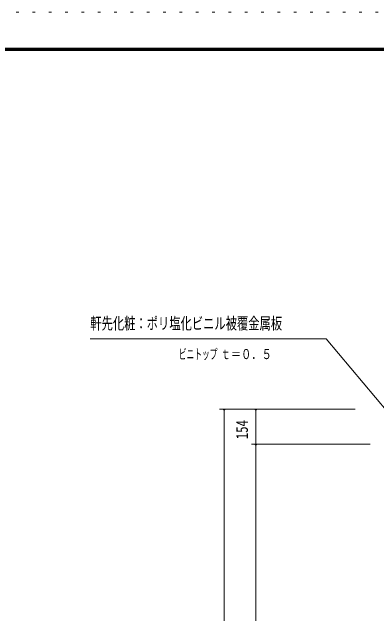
# Model space of a CAD drawing. Units: millimetres, scale not verified. Extents: x -25778 to 25782, y -10500 to 10500.
# Drawn here: x 12208 to 16228, y 3863 to 10500 of the extents above; entities that cross this region are included whole.
import ezdxf
from ezdxf.enums import TextEntityAlignment as Align

# ---------------------------------------------------------------- set-up
doc = ezdxf.new("R2010")
doc.units = ezdxf.units.MM
doc.header["$LTSCALE"] = 60
doc.linetypes.add('USER4', pattern=[3, 0.5, -2.5])
for name, color, linetype, lineweight in [('0-A_2-5DIM', 3, 'Continuous', 18), ('0-C_F-F', 5, 'Continuous', 18), ('0-D_F-E_J_ADD', 5, 'USER4', 18)]:
    doc.layers.add(name, color=color, linetype=linetype, lineweight=lineweight)
doc.styles.add('ＭＳ ゴシック', font='')
doc.styles.get('ＭＳ ゴシック').set_extended_font_data('MS Gothic')

msp = doc.modelspace()

# ---------------------------------------------------------------- linework, layer by layer
at = {"layer": '0-A_2-5DIM'}
for p, q in [((14495.19, 6119.93), (15990.12, 6119.93)), ((14555.19, 6119.93), (14535.19, 6119.93)), ((14545.19, 6119.93), (14545.19, -950.06)), ((14905.18, 6119.93), (14885.18, 6119.93)), ((14895.18, -530.06), (14895.18, 6119.93)), ((16152.72, 5734.93), (14845.19, 5734.93)), ((14905.18, 5734.93), (14885.18, 5734.93))]:
    msp.add_line(p, q, dxfattribs=at)
msp.add_lwpolyline([(13070.2, 6894.93), (15670.2, 6894.93), (16347.34, 6089.62)], dxfattribs=at)
for centre in [(14545.19, 6119.93), (14895.18, 6119.93), (14895.18, 5734.93)]:
    msp.add_arc(centre, 10, 180, 0, dxfattribs=at)
at = {"layer": '0-C_F-F'}
for points in [[(-3418.39, 10100), (-3418.39, -10000), (25281.61, -10000), (25281.61, 10100)], [(-3415.89, 10097.5), (25279.11, 10097.5), (25279.11, -9997.5), (-3415.89, -9997.5)], [(-3413.39, 10095), (-3413.39, -9995), (25276.61, -9995), (25276.61, 10095)], [(-3410.89, 10092.5), (25274.11, 10092.5), (25274.11, -9992.5), (-3410.89, -9992.5)], [(-3408.39, 10090), (25271.61, 10090), (25271.61, -9990), (-3408.39, -9990)], [(-3405.89, 10087.5), (25269.11, 10087.5), (25269.11, -9987.5), (-3405.89, -9987.5)], [(-3403.39, 10085), (25266.61, 10085), (25266.61, -9985), (-3403.39, -9985)], [(-3400.89, 10082.5), (-3400.89, -9982.5), (25264.11, -9982.5), (25264.11, 10082.5)], [(-3398.39, 10080), (-3398.39, -9980), (25261.61, -9980), (25261.61, 10080)], [(-3395.89, 10077.5), (-3395.89, -9977.5), (25259.11, -9977.5), (25259.11, 10077.5)], [(-3393.39, 10075), (25256.61, 10075), (25256.61, -9975), (-3393.39, -9975)]]:
    msp.add_lwpolyline(points, close=True, dxfattribs=at)
at = {"layer": '0-D_F-E_J_ADD'}
msp.add_lwpolyline([(-3918.39, 10500), (-3918.39, -10500), (25781.61, -10500), (25781.61, 10500)], close=True, dxfattribs=at)

# ---------------------------------------------------------------- texts
at = {"layer": '0-A_2-5DIM', "color": 7, "style": 'ＭＳ ゴシック'}
for s, height, width, p in [('軒先化粧：ポリ塩化ビニル被覆金属板', 130.2, 0.7, (13070.2, 6962.69)), ('ビニトップ ', 110.7, 0.55, (14045.2, 6639.93)), ('ｔ＝０．５', 110.7, 0.75, (14504.47, 6639.93))]:
    msp.add_text(s, height=height, dxfattribs=dict(at, width=width)).set_placement(p, align=Align.BOTTOM_LEFT)
at = {"layer": '0-A_2-5DIM', "color": 7, "style": 'ＭＳ ゴシック', "width": 0.8}
msp.add_text('154', height=130.2, rotation=90, dxfattribs=at).set_placement((14845.18, 5788.77), align=Align.BOTTOM_LEFT)

doc.saveas('drawing.dxf')
